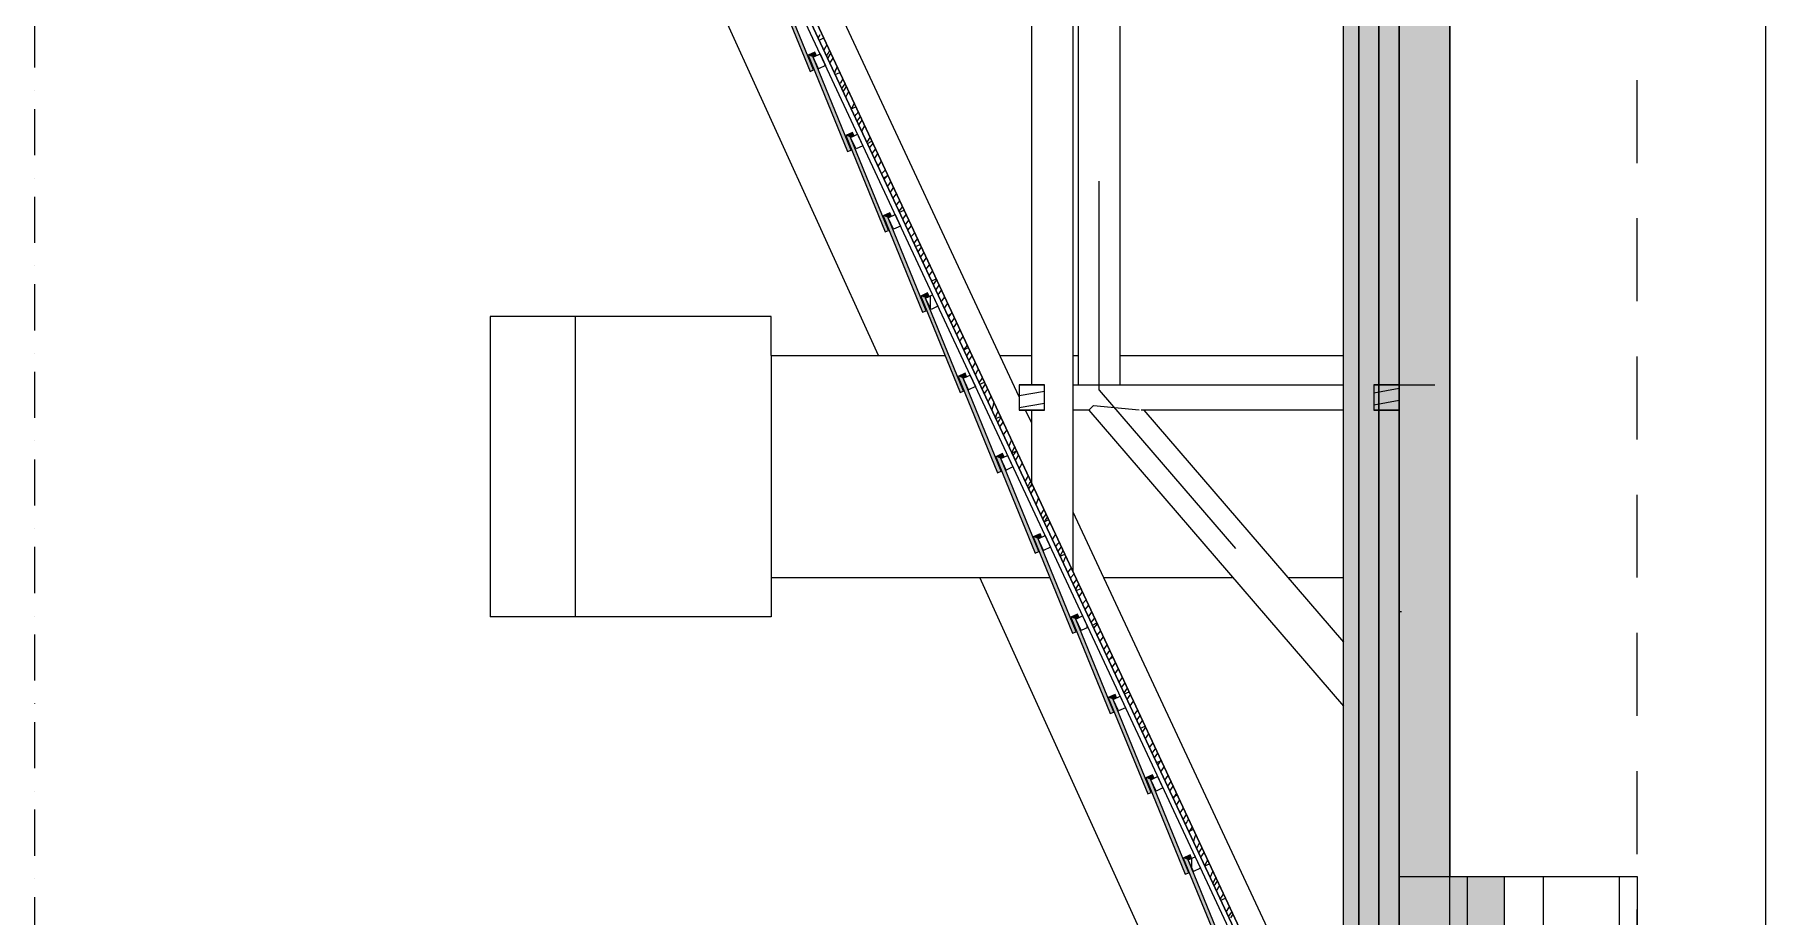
# Model space of a CAD drawing. Header units: feet. Extents: x 2791058 to 2855058, y -67651 to -26651.
# Drawn here: x 2794826 to 2801449, y -48170 to -44794 of the extents above; entities that cross this region are included whole.
import ezdxf

# ---------------------------------------------------------------- set-up
doc = ezdxf.new("R2010")
doc.units = ezdxf.units.FT
doc.header["$MEASUREMENT"] = 0
for name, pattern in [('AStair_dashed', [1800, 800, -1000]), ('Dot & Dashed', [335.138881, 176.388884, -88.194442, 0, -70.555556]), ('Long Dashed', [529.166651, 317.499995, -211.666656])]:
    doc.linetypes.add(name, pattern=pattern)
for name, color, linetype, lineweight in [('0_muret e jashtme_Pen_No__1', 7, 'Continuous', 0), ('0_Pen_No__1', 7, 'Continuous', 0), ('2D Drafting - General_Pen_No__1', 7, 'Continuous', 0), ('Exterior walls_Pen_No__1', 7, 'Continuous', 0), ('Shell - Roof_Pen_No__1', 7, 'Continuous', 0), ('Shell - Roof_Pen_No__20', 1, 'Continuous', 0), ('Shell - Roof_Pen_No__21', 7, 'Continuous', 0), ('Structural - Bearing_Pen_No__1', 7, 'Continuous', 0)]:
    doc.layers.add(name, color=color, linetype=linetype, lineweight=lineweight)
for name, color, linetype, lineweight, true_color in [('0_muret e jashtme_Pen_No__14', 7, 'Continuous', 0, 0xbd8b17), ('2D Drafting - General_Pen_No__82', 7, 'Continuous', 0, 0xaaaaaa), ('Structural - Bearing_Pen_No__107', 7, 'Continuous', 0, 0xaaaaaa), ('Structural - Bearing_Pen_No__112', 7, 'Continuous', 0, 0xd5aaaa), ('Structural - Bearing_Pen_No__14', 7, 'Continuous', 0, 0xbd8b17)]:
    doc.layers.add(name, color=color, linetype=linetype, lineweight=lineweight, true_color=true_color)
doc.layers.add('Dimensioning - General', color=7, linetype='Continuous')
doc.layers.add('Structural - Bearing', color=7, linetype='Continuous')
pattern_1 = [(90, (2247653.822, -76424.967), (-34.6410162, 0), [20, -40]), (90, (2247636.502, -76394.967), (-34.6410162, 0), [20, -40]), (150, (2247653.822, -76404.967), (17.320508, 30), [20, -40]), (150, (2247619.18, -76404.967), (17.320508, 30), [20, -40]), (210, (2247653.822, -76424.967), (-17.320508, 30), [20, -40]), (210, (2247619.18, -76424.967), (-17.320508, 30), [20, -40])]
pattern_2 = [(10, (2247653.822, -76424.967), (-7.8141678, 44.3163477), [])]
pattern_3 = [(90, (2247653.82, -76424.97), (-200, 0), [])]

# ---------------------------------------------------------------- blocks, each defined once
blk = doc.blocks.new('Wall_26', base_point=(2799385.7, -48309.7))
at = {"layer": 'Structural - Bearing', "linetype": 'Continuous', "lineweight": 0}
blk.add_hatch(color=255, dxfattribs=at).paths.add_polyline_path([(2799385.7, -48309.7), (2799240.3, -47953.7), (2799221.6, -47946.4), (2799372.3, -48315.2)])
at = {"layer": 'Structural - Bearing_Pen_No__1', "color": 7, "linetype": 'Continuous', "lineweight": 0, "flags": 128}
for points in [[(2799221.6, -47946.4), (2799372.3, -48315.2)], [(2799385.7, -48309.7), (2799240.3, -47953.7)], [(2799372.3, -48315.2), (2799385.7, -48309.7)]]:
    blk.add_lwpolyline(points, dxfattribs=at)
blk = doc.blocks.new('Wall_27', base_point=(2799240.3, -47953.7))
at = {"layer": 'Structural - Bearing', "linetype": 'Continuous', "lineweight": 0}
blk.add_hatch(color=255, dxfattribs=at).paths.add_polyline_path([(2799240.3, -47953.7), (2799253.5, -47947.6), (2799247.3, -47934.4), (2799221.6, -47946.4)])
at = {"layer": 'Structural - Bearing_Pen_No__1', "color": 7, "linetype": 'Continuous', "lineweight": 0, "flags": 128}
for points in [[(2799247.3, -47934.4), (2799221.6, -47946.4)], [(2799240.3, -47953.7), (2799253.5, -47947.6)], [(2799253.5, -47947.6), (2799247.3, -47934.4)]]:
    blk.add_lwpolyline(points, dxfattribs=at)
blk = doc.blocks.new('Wall_28', base_point=(2799242.2, -48002.3))
at = {"layer": 'Structural - Bearing', "linetype": 'Continuous', "lineweight": 0}
blk.add_hatch(color=255, dxfattribs=at).paths.add_polyline_path([(2799242.2, -48002.3), (2799096.8, -47646.4), (2799078.1, -47639.1), (2799228.7, -48007.8)])
at = {"layer": 'Structural - Bearing_Pen_No__1', "color": 7, "linetype": 'Continuous', "lineweight": 0, "flags": 128}
for points in [[(2799078.1, -47639.1), (2799228.7, -48007.8)], [(2799242.2, -48002.3), (2799096.8, -47646.4)], [(2799228.7, -48007.8), (2799242.2, -48002.3)]]:
    blk.add_lwpolyline(points, dxfattribs=at)
blk = doc.blocks.new('Wall_29', base_point=(2799096.8, -47646.4))
at = {"layer": 'Structural - Bearing', "linetype": 'Continuous', "lineweight": 0}
blk.add_hatch(color=255, dxfattribs=at).paths.add_polyline_path([(2799096.8, -47646.4), (2799109.9, -47640.2), (2799103.8, -47627.1), (2799078.1, -47639.1)])
at = {"layer": 'Structural - Bearing_Pen_No__1', "color": 7, "linetype": 'Continuous', "lineweight": 0, "flags": 128}
for points in [[(2799103.8, -47627.1), (2799078.1, -47639.1)], [(2799096.8, -47646.4), (2799109.9, -47640.2)], [(2799109.9, -47640.2), (2799103.8, -47627.1)]]:
    blk.add_lwpolyline(points, dxfattribs=at)
blk = doc.blocks.new('Wall_30', base_point=(2799098.7, -47695))
at = {"layer": 'Structural - Bearing', "linetype": 'Continuous', "lineweight": 0}
blk.add_hatch(color=255, dxfattribs=at).paths.add_polyline_path([(2799098.7, -47695), (2798953.2, -47339), (2798934.6, -47331.7), (2799085.2, -47700.5)])
at = {"layer": 'Structural - Bearing_Pen_No__1', "color": 7, "linetype": 'Continuous', "lineweight": 0, "flags": 128}
for points in [[(2798934.6, -47331.7), (2799085.2, -47700.5)], [(2799098.7, -47695), (2798953.2, -47339)], [(2799085.2, -47700.5), (2799098.7, -47695)]]:
    blk.add_lwpolyline(points, dxfattribs=at)
blk = doc.blocks.new('Wall_31', base_point=(2798953.2, -47339))
at = {"layer": 'Structural - Bearing', "linetype": 'Continuous', "lineweight": 0}
blk.add_hatch(color=255, dxfattribs=at).paths.add_polyline_path([(2798953.2, -47339), (2798966.4, -47332.9), (2798960.3, -47319.7), (2798934.6, -47331.7)])
at = {"layer": 'Structural - Bearing_Pen_No__1', "color": 7, "linetype": 'Continuous', "lineweight": 0, "flags": 128}
for points in [[(2798960.3, -47319.7), (2798934.6, -47331.7)], [(2798953.2, -47339), (2798966.4, -47332.9)], [(2798966.4, -47332.9), (2798960.3, -47319.7)]]:
    blk.add_lwpolyline(points, dxfattribs=at)
blk = doc.blocks.new('Wall_32', base_point=(2798955.1, -47387.6))
at = {"layer": 'Structural - Bearing', "linetype": 'Continuous', "lineweight": 0}
blk.add_hatch(color=255, dxfattribs=at).paths.add_polyline_path([(2798955.1, -47387.6), (2798809.7, -47031.7), (2798791, -47024.3), (2798941.7, -47393.1)])
at = {"layer": 'Structural - Bearing_Pen_No__1', "color": 7, "linetype": 'Continuous', "lineweight": 0, "flags": 128}
for points in [[(2798791, -47024.3), (2798941.7, -47393.1)], [(2798955.1, -47387.6), (2798809.7, -47031.7)], [(2798941.7, -47393.1), (2798955.1, -47387.6)]]:
    blk.add_lwpolyline(points, dxfattribs=at)
blk = doc.blocks.new('Wall_33', base_point=(2798809.7, -47031.7))
at = {"layer": 'Structural - Bearing', "linetype": 'Continuous', "lineweight": 0}
blk.add_hatch(color=255, dxfattribs=at).paths.add_polyline_path([(2798809.7, -47031.7), (2798822.9, -47025.5), (2798816.7, -47012.3), (2798791, -47024.3)])
at = {"layer": 'Structural - Bearing_Pen_No__1', "color": 7, "linetype": 'Continuous', "lineweight": 0, "flags": 128}
for points in [[(2798816.7, -47012.3), (2798791, -47024.3)], [(2798809.7, -47031.7), (2798822.9, -47025.5)], [(2798822.9, -47025.5), (2798816.7, -47012.3)]]:
    blk.add_lwpolyline(points, dxfattribs=at)
blk = doc.blocks.new('Wall_34', base_point=(2798811.6, -47080.3))
at = {"layer": 'Structural - Bearing', "linetype": 'Continuous', "lineweight": 0}
blk.add_hatch(color=255, dxfattribs=at).paths.add_polyline_path([(2798811.6, -47080.3), (2798666.2, -46724.3), (2798647.5, -46717), (2798798.1, -47085.8)])
at = {"layer": 'Structural - Bearing_Pen_No__1', "color": 7, "linetype": 'Continuous', "lineweight": 0, "flags": 128}
for points in [[(2798647.5, -46717), (2798798.1, -47085.8)], [(2798811.6, -47080.3), (2798666.2, -46724.3)], [(2798798.1, -47085.8), (2798811.6, -47080.3)]]:
    blk.add_lwpolyline(points, dxfattribs=at)
blk = doc.blocks.new('Wall_35', base_point=(2798666.2, -46724.3))
at = {"layer": 'Structural - Bearing', "linetype": 'Continuous', "lineweight": 0}
blk.add_hatch(color=255, dxfattribs=at).paths.add_polyline_path([(2798666.2, -46724.3), (2798679.4, -46718.2), (2798673.2, -46705), (2798647.5, -46717)])
at = {"layer": 'Structural - Bearing_Pen_No__1', "color": 7, "linetype": 'Continuous', "lineweight": 0, "flags": 128}
for points in [[(2798673.2, -46705), (2798647.5, -46717)], [(2798666.2, -46724.3), (2798679.4, -46718.2)], [(2798679.4, -46718.2), (2798673.2, -46705)]]:
    blk.add_lwpolyline(points, dxfattribs=at)
blk = doc.blocks.new('Wall_36', base_point=(2798668.1, -46772.9))
at = {"layer": 'Structural - Bearing', "linetype": 'Continuous', "lineweight": 0}
blk.add_hatch(color=255, dxfattribs=at).paths.add_polyline_path([(2798668.1, -46772.9), (2798522.7, -46417), (2798504, -46409.6), (2798654.6, -46778.4)])
at = {"layer": 'Structural - Bearing_Pen_No__1', "color": 7, "linetype": 'Continuous', "lineweight": 0, "flags": 128}
for points in [[(2798504, -46409.6), (2798654.6, -46778.4)], [(2798668.1, -46772.9), (2798522.7, -46417)], [(2798654.6, -46778.4), (2798668.1, -46772.9)]]:
    blk.add_lwpolyline(points, dxfattribs=at)
blk = doc.blocks.new('Wall_37', base_point=(2798522.7, -46417))
at = {"layer": 'Structural - Bearing', "linetype": 'Continuous', "lineweight": 0}
blk.add_hatch(color=255, dxfattribs=at).paths.add_polyline_path([(2798522.7, -46417), (2798535.8, -46410.8), (2798529.7, -46397.6), (2798504, -46409.6)])
at = {"layer": 'Structural - Bearing_Pen_No__1', "color": 7, "linetype": 'Continuous', "lineweight": 0, "flags": 128}
for points in [[(2798529.7, -46397.6), (2798504, -46409.6)], [(2798522.7, -46417), (2798535.8, -46410.8)], [(2798535.8, -46410.8), (2798529.7, -46397.6)]]:
    blk.add_lwpolyline(points, dxfattribs=at)
blk = doc.blocks.new('Wall_38', base_point=(2798524.5, -46465.6))
at = {"layer": 'Structural - Bearing', "linetype": 'Continuous', "lineweight": 0}
blk.add_hatch(color=255, dxfattribs=at).paths.add_polyline_path([(2798524.5, -46465.6), (2798379.1, -46109.6), (2798360.4, -46102.3), (2798511.1, -46471.1)])
at = {"layer": 'Structural - Bearing_Pen_No__1', "color": 7, "linetype": 'Continuous', "lineweight": 0, "flags": 128}
for points in [[(2798360.4, -46102.3), (2798511.1, -46471.1)], [(2798524.5, -46465.6), (2798379.1, -46109.6)], [(2798511.1, -46471.1), (2798524.5, -46465.6)]]:
    blk.add_lwpolyline(points, dxfattribs=at)
blk = doc.blocks.new('Wall_39', base_point=(2798379.1, -46109.6))
at = {"layer": 'Structural - Bearing', "linetype": 'Continuous', "lineweight": 0}
blk.add_hatch(color=255, dxfattribs=at).paths.add_polyline_path([(2798379.1, -46109.6), (2798392.3, -46103.4), (2798386.2, -46090.3), (2798360.4, -46102.3)])
at = {"layer": 'Structural - Bearing_Pen_No__1', "color": 7, "linetype": 'Continuous', "lineweight": 0, "flags": 128}
for points in [[(2798386.2, -46090.3), (2798360.4, -46102.3)], [(2798392.3, -46103.4), (2798386.2, -46090.3)], [(2798379.1, -46109.6), (2798392.3, -46103.4)]]:
    blk.add_lwpolyline(points, dxfattribs=at)
blk = doc.blocks.new('Wall_40', base_point=(2798381, -46158.2))
at = {"layer": 'Structural - Bearing', "linetype": 'Continuous', "lineweight": 0}
blk.add_hatch(color=255, dxfattribs=at).paths.add_polyline_path([(2798381, -46158.2), (2798235.6, -45802.2), (2798216.9, -45794.9), (2798367.6, -46163.7)])
at = {"layer": 'Structural - Bearing_Pen_No__1', "color": 7, "linetype": 'Continuous', "lineweight": 0, "flags": 128}
for points in [[(2798216.9, -45794.9), (2798367.6, -46163.7)], [(2798381, -46158.2), (2798235.6, -45802.2)], [(2798367.6, -46163.7), (2798381, -46158.2)]]:
    blk.add_lwpolyline(points, dxfattribs=at)
blk = doc.blocks.new('Wall_41', base_point=(2798235.6, -45802.2))
at = {"layer": 'Structural - Bearing', "linetype": 'Continuous', "lineweight": 0}
blk.add_hatch(color=255, dxfattribs=at).paths.add_polyline_path([(2798235.6, -45802.2), (2798248.8, -45796.1), (2798242.6, -45782.9), (2798216.9, -45794.9)])
at = {"layer": 'Structural - Bearing_Pen_No__1', "color": 7, "linetype": 'Continuous', "lineweight": 0, "flags": 128}
for points in [[(2798242.6, -45782.9), (2798216.9, -45794.9)], [(2798235.6, -45802.2), (2798248.8, -45796.1)], [(2798248.8, -45796.1), (2798242.6, -45782.9)]]:
    blk.add_lwpolyline(points, dxfattribs=at)
blk = doc.blocks.new('Wall_42', base_point=(2798237.5, -45850.8))
at = {"layer": 'Structural - Bearing', "linetype": 'Continuous', "lineweight": 0}
blk.add_hatch(color=255, dxfattribs=at).paths.add_polyline_path([(2798237.5, -45850.8), (2798092.1, -45494.9), (2798073.4, -45487.6), (2798224, -45856.3)])
at = {"layer": 'Structural - Bearing_Pen_No__1', "color": 7, "linetype": 'Continuous', "lineweight": 0, "flags": 128}
for points in [[(2798073.4, -45487.6), (2798224, -45856.3)], [(2798237.5, -45850.8), (2798092.1, -45494.9)], [(2798224, -45856.3), (2798237.5, -45850.8)]]:
    blk.add_lwpolyline(points, dxfattribs=at)
blk = doc.blocks.new('Wall_43', base_point=(2798092.1, -45494.9))
at = {"layer": 'Structural - Bearing', "linetype": 'Continuous', "lineweight": 0}
blk.add_hatch(color=255, dxfattribs=at).paths.add_polyline_path([(2798092.1, -45494.9), (2798105.2, -45488.7), (2798099.1, -45475.6), (2798073.4, -45487.6)])
at = {"layer": 'Structural - Bearing_Pen_No__1', "color": 7, "linetype": 'Continuous', "lineweight": 0, "flags": 128}
for points in [[(2798099.1, -45475.6), (2798073.4, -45487.6)], [(2798092.1, -45494.9), (2798105.2, -45488.7)], [(2798105.2, -45488.7), (2798099.1, -45475.6)]]:
    blk.add_lwpolyline(points, dxfattribs=at)
blk = doc.blocks.new('Wall_44', base_point=(2798094, -45543.5))
at = {"layer": 'Structural - Bearing', "linetype": 'Continuous', "lineweight": 0}
blk.add_hatch(color=255, dxfattribs=at).paths.add_polyline_path([(2798094, -45543.5), (2797948.5, -45187.5), (2797929.9, -45180.2), (2798080.5, -45549)])
at = {"layer": 'Structural - Bearing_Pen_No__1', "color": 7, "linetype": 'Continuous', "lineweight": 0, "flags": 128}
for points in [[(2797929.9, -45180.2), (2798080.5, -45549)], [(2798094, -45543.5), (2797948.5, -45187.5)], [(2798080.5, -45549), (2798094, -45543.5)]]:
    blk.add_lwpolyline(points, dxfattribs=at)
blk = doc.blocks.new('Wall_45', base_point=(2797948.5, -45187.5))
at = {"layer": 'Structural - Bearing', "linetype": 'Continuous', "lineweight": 0}
blk.add_hatch(color=255, dxfattribs=at).paths.add_polyline_path([(2797948.5, -45187.5), (2797961.7, -45181.4), (2797955.6, -45168.2), (2797929.9, -45180.2)])
at = {"layer": 'Structural - Bearing_Pen_No__1', "color": 7, "linetype": 'Continuous', "lineweight": 0, "flags": 128}
for points in [[(2797955.6, -45168.2), (2797929.9, -45180.2)], [(2797961.7, -45181.4), (2797955.6, -45168.2)], [(2797948.5, -45187.5), (2797961.7, -45181.4)]]:
    blk.add_lwpolyline(points, dxfattribs=at)
blk = doc.blocks.new('Wall_46', base_point=(2797950.4, -45236.1))
at = {"layer": 'Structural - Bearing', "linetype": 'Continuous', "lineweight": 0}
blk.add_hatch(color=255, dxfattribs=at).paths.add_polyline_path([(2797950.4, -45236.1), (2797805, -44880.2), (2797786.3, -44872.9), (2797937, -45241.6)])
at = {"layer": 'Structural - Bearing_Pen_No__1', "color": 7, "linetype": 'Continuous', "lineweight": 0, "flags": 128}
for points in [[(2797786.3, -44872.9), (2797937, -45241.6)], [(2797950.4, -45236.1), (2797805, -44880.2)], [(2797937, -45241.6), (2797950.4, -45236.1)]]:
    blk.add_lwpolyline(points, dxfattribs=at)
blk = doc.blocks.new('Wall_47', base_point=(2797805, -44880.2))
at = {"layer": 'Structural - Bearing', "linetype": 'Continuous', "lineweight": 0}
blk.add_hatch(color=255, dxfattribs=at).paths.add_polyline_path([(2797805, -44880.2), (2797818.2, -44874), (2797812, -44860.9), (2797786.3, -44872.9)])
at = {"layer": 'Structural - Bearing_Pen_No__1', "color": 7, "linetype": 'Continuous', "lineweight": 0, "flags": 128}
for points in [[(2797812, -44860.9), (2797786.3, -44872.9)], [(2797805, -44880.2), (2797818.2, -44874)], [(2797818.2, -44874), (2797812, -44860.9)]]:
    blk.add_lwpolyline(points, dxfattribs=at)
blk = doc.blocks.new('Wall_48', base_point=(2797806.9, -44928.8))
at = {"layer": 'Structural - Bearing', "linetype": 'Continuous', "lineweight": 0}
blk.add_hatch(color=255, dxfattribs=at).paths.add_polyline_path([(2797806.9, -44928.8), (2797661.5, -44572.8), (2797642.8, -44565.5), (2797793.4, -44934.3)])
at = {"layer": 'Structural - Bearing_Pen_No__1', "color": 7, "linetype": 'Continuous', "lineweight": 0, "flags": 128}
for points in [[(2797642.8, -44565.5), (2797793.4, -44934.3)], [(2797806.9, -44928.8), (2797661.5, -44572.8)], [(2797793.4, -44934.3), (2797806.9, -44928.8)]]:
    blk.add_lwpolyline(points, dxfattribs=at)
blk = doc.blocks.new('*X141', base_point=(2247653.8, -76425))
at = {"layer": 'Structural - Bearing_Pen_No__14', "color": 42, "linetype": 'Continuous', "lineweight": 0, "true_color": 0xbd8b17}
for p, q in [((2797824.2, -44806.7), (2797825.4, -44804.7)), ((2797825.4, -44804.7), (2797832.3, -44793.4)), ((2797857.5, -44832.3), (2797847.8, -44851.3)), ((2797847.8, -44851.3), (2797846.2, -44853.9)), ((2797856.3, -44875.5), (2797856.8, -44874.7)), ((2797856.8, -44874.7), (2797859.6, -44870.1)), ((2797859.6, -44870.1), (2797862.3, -44865.4)), ((2797860.6, -44884.7), (2797870.5, -44869.6)), ((2797862.3, -44865.4), (2797864.9, -44860.7)), ((2797864.9, -44860.7), (2797867.4, -44855.9)), ((2797867.4, -44855.9), (2797868, -44854.7)), ((2797869.4, -44903.5), (2797879, -44887.9)), ((2797870.5, -44869.6), (2797873.1, -44865.7)), ((2797879, -44887.9), (2797881.6, -44883.8)), ((2797887.4, -44942), (2797891.2, -44930.8)), ((2797891.2, -44930.8), (2797892.5, -44927.1)), ((2797892.5, -44927.1), (2797893.9, -44923.4)), ((2797893.9, -44923.4), (2797895.4, -44919.7)), ((2797895.4, -44919.7), (2797896.8, -44916.5)), ((2797918.8, -44963.4), (2797909.7, -44977.8)), ((2797909.7, -44977.8), (2797906.3, -44982.6)), ((2797914.7, -45000.5), (2797921.6, -44991.1)), ((2797920.2, -45012.3), (2797932.6, -44993)), ((2797921.6, -44991.1), (2797927.7, -44982.7)), ((2797929.8, -45032.8), (2797935.6, -45022.9)), ((2797935.6, -45022.9), (2797941.7, -45012.6)), ((2797951.2, -45078.8), (2797951.6, -45078.2)), ((2797951.6, -45078.2), (2797961.5, -45058.4)), ((2797961.5, -45058.4), (2797962.3, -45056.6)), ((2797965.7, -45105.1), (2797970, -45099.7)), ((2797970, -45099.7), (2797974.2, -45094.3)), ((2797974.2, -45094.3), (2797977.7, -45089.7)), ((2797964.3, -45106.7), (2797965.7, -45105.1)), ((2797972.9, -45125.2), (2797983.2, -45111.1)), ((2797980.1, -45140.5), (2797986.5, -45130.2)), ((2797983.2, -45111.1), (2797985.9, -45107.3)), ((2797986.5, -45130.2), (2797992.3, -45120.9)), ((2797991.3, -45164.6), (2797993.3, -45158.7)), ((2797993.3, -45158.7), (2798002.4, -45142.6)), ((2798010.8, -45206.2), (2798014.1, -45201.9)), ((2798014.1, -45201.9), (2798023.6, -45187.9)), ((2798020.6, -45227.3), (2798034, -45212.1)), ((2798032.7, -45248.1), (2798044.2, -45232.1)), ((2798034, -45212.1), (2798034.6, -45211.5)), ((2798031.2, -45250.1), (2798032.7, -45248.1)), ((2798040.2, -45269.4), (2798052.3, -45249.4)), ((2798053.6, -45298), (2798056.8, -45293.3)), ((2798056.8, -45293.3), (2798062.5, -45284.2)), ((2798062.5, -45284.2), (2798065.7, -45278.1)), ((2798067.2, -45327), (2798072, -45322.2)), ((2798072, -45322.2), (2798081.4, -45311.7)), ((2798077, -45348), (2798088.6, -45334.2)), ((2798088.6, -45334.2), (2798090.8, -45331.8)), ((2798089.6, -45375.2), (2798094.6, -45368.3)), ((2798094.6, -45368.3), (2798102.6, -45357.1)), ((2798100.3, -45397.9), (2798104.6, -45392.2)), ((2798104.6, -45392.2), (2798112.7, -45378.6)), ((2798110.7, -45420.2), (2798123.2, -45404.8)), ((2798123.2, -45404.8), (2798124.3, -45403.6)), ((2798123.5, -45446), (2798132.9, -45435)), ((2798132.9, -45435), (2798136.9, -45430.5)), ((2798123, -45446.6), (2798123.5, -45446)), ((2798133.8, -45469.8), (2798144, -45457)), ((2798144, -45457), (2798147.4, -45453)), ((2798148.1, -45500.3), (2798157.9, -45486.5)), ((2798157.9, -45486.5), (2798161, -45482.2)), ((2798158.1, -45521.8), (2798167.8, -45508.8)), ((2798167.8, -45508.8), (2798171.3, -45504.2)), ((2798167.8, -45542.6), (2798168, -45542.5)), ((2798168, -45542.5), (2798181.3, -45525.7)), ((2798179.9, -45568.5), (2798182, -45565.8)), ((2798182, -45565.8), (2798191.2, -45554.6)), ((2798191.2, -45554.6), (2798193.5, -45551.7)), ((2798191.2, -45592.6), (2798200.3, -45580.6)), ((2798200.3, -45580.6), (2798204.5, -45575.3)), ((2798206.5, -45625.5), (2798219.5, -45607.3)), ((2798216.3, -45646.3), (2798229.3, -45628.4)), ((2798225.5, -45666.1), (2798233.9, -45654.8)), ((2798233.9, -45654.8), (2798238.7, -45648.6)), ((2798237.5, -45691.7), (2798241.5, -45686.4)), ((2798241.5, -45686.4), (2798250.3, -45674.8)), ((2798250.3, -45674.8), (2798250.7, -45674.3)), ((2798257.5, -45704.8), (2798262.2, -45698.8)), ((2798249, -45716.5), (2798257.5, -45704.8)), ((2798265, -45750.6), (2798277.9, -45732.5)), ((2798274.7, -45771.5), (2798287.6, -45753.3)), ((2798283.6, -45790.4), (2798296.6, -45772.5)), ((2798295.7, -45816.4), (2798299.1, -45811.5)), ((2798299.1, -45811.5), (2798308.6, -45798.3)), ((2798307.4, -45841.6), (2798315.7, -45829.7)), ((2798315.7, -45829.7), (2798320.3, -45823.3)), ((2798323.5, -45875.8), (2798325.2, -45873.3)), ((2798325.2, -45873.3), (2798336.4, -45857.7)), ((2798333.5, -45897.3), (2798337.4, -45891.5)), ((2798337.4, -45891.5), (2798346.2, -45878.8)), ((2798347.9, -45907.3), (2798354.9, -45897.4)), ((2798342.1, -45915.7), (2798347.9, -45907.3)), ((2798354.6, -45942.5), (2798357.9, -45937.5)), ((2798357.9, -45937.5), (2798367.2, -45923.7)), ((2798366.4, -45967.8), (2798374.7, -45955.2)), ((2798374.7, -45955.2), (2798379, -45949)), ((2798381.9, -46001.1), (2798388.7, -45991.6)), ((2798388.7, -45991.6), (2798394.8, -45982.9)), ((2798392.6, -46023.8), (2798402.2, -46009.2)), ((2798401.1, -46042), (2798413.7, -46023.2)), ((2798402.2, -46009.2), (2798405.1, -46005)), ((2798414.2, -46070.2), (2798417.9, -46064.3)), ((2798417.9, -46064.3), (2798426.5, -46050.7)), ((2798426, -46095.3), (2798434.6, -46081.4)), ((2798434.6, -46081.4), (2798438.3, -46075.9)), ((2798440.4, -46126.3), (2798452.1, -46109.9)), ((2798452, -46151.1), (2798464.4, -46131.9)), ((2798452.1, -46109.9), (2798453.3, -46108.1)), ((2798462, -46167), (2798465, -46162.3)), ((2798465, -46162.3), (2798468, -46157.6)), ((2798468, -46157.6), (2798471, -46153)), ((2798471, -46153), (2798472.9, -46150.1)), ((2798460.5, -46169.3), (2798462, -46167)), ((2798474.4, -46199), (2798479.2, -46191.8)), ((2798479.2, -46191.8), (2798486.6, -46179.3)), ((2798495.5, -46208.2), (2798488.8, -46230)), ((2798495.5, -46208.2), (2798498.1, -46204.1)), ((2798506, -46250.8), (2798502.4, -46259)), ((2798510.9, -46239.5), (2798506, -46250.8)), ((2798512.6, -46235.2), (2798510.9, -46239.5)), ((2798511.7, -46278.9), (2798512.8, -46277.1)), ((2798512.8, -46277.1), (2798515.3, -46273.2)), ((2798515.3, -46273.2), (2798517.8, -46269.2)), ((2798517.8, -46269.2), (2798520.3, -46265.2)), ((2798519.6, -46295.8), (2798529.1, -46281.5)), ((2798520.3, -46265.2), (2798522.8, -46261.3)), ((2798522.8, -46261.3), (2798524, -46259.4)), ((2798529.1, -46281.5), (2798532.2, -46277)), ((2798533.8, -46326.3), (2798536.2, -46322.6)), ((2798536.2, -46322.6), (2798543.3, -46311.4)), ((2798543.3, -46311.4), (2798546.2, -46307)), ((2798558, -46360.8), (2798554, -46369.6)), ((2798564.2, -46345.6), (2798558, -46360.8)), ((2798565.4, -46392.2), (2798564.9, -46393)), ((2798571.1, -46381.3), (2798565.4, -46392.2)), ((2798570.8, -46405.4), (2798579.5, -46392.3)), ((2798576.2, -46371.3), (2798571.1, -46381.3)), ((2798579.1, -46423.2), (2798584, -46415.5)), ((2798579.5, -46392.3), (2798583.3, -46386.6)), ((2798584, -46415.5), (2798591.5, -46403.9)), ((2798593.9, -46455), (2798594.4, -46454.2)), ((2798594.4, -46454.2), (2798601.3, -46442.7)), ((2798601.3, -46442.7), (2798606, -46435.1)), ((2798623.6, -46489.3), (2798616.1, -46502.5)), ((2798627.7, -46481.5), (2798623.6, -46489.3)), ((2798625.7, -46523.1), (2798626.8, -46521.6)), ((2798626.8, -46521.6), (2798629.8, -46517.2)), ((2798629.8, -46517.2), (2798632.7, -46512.7)), ((2798630.1, -46532.5), (2798642.6, -46513.4)), ((2798632.7, -46512.7), (2798635.5, -46508.1)), ((2798635.5, -46508.1), (2798638.1, -46503.7)), ((2798639.1, -46551.7), (2798639.9, -46550.2)), ((2798639.9, -46550.2), (2798651.2, -46531.9)), ((2798658.4, -46593.1), (2798659.8, -46589.8)), ((2798659.8, -46589.8), (2798667.1, -46568.8)), ((2798667.1, -46568.8), (2798667.7, -46567.2)), ((2798685.6, -46615.8), (2798675.7, -46630)), ((2798688.4, -46611.4), (2798685.6, -46615.8)), ((2798683.9, -46647.7), (2798685.2, -46645.9)), ((2798685.2, -46645.9), (2798696.9, -46629.8)), ((2798689.8, -46660.3), (2798694.7, -46652.4)), ((2798694.7, -46652.4), (2798702.1, -46640.9)), ((2798699.6, -46681.3), (2798711.5, -46660.9)), ((2798711.5, -46660.9), (2798711.5, -46660.9)), ((2798721, -46727.2), (2798727.5, -46716.2)), ((2798727.5, -46716.2), (2798732.6, -46706.1)), ((2798733.1, -46753.2), (2798737.2, -46748.4)), ((2798737.2, -46748.4), (2798741.6, -46743.1)), ((2798741.6, -46743.1), (2798745.9, -46737.7)), ((2798745.9, -46737.7), (2798746.8, -46736.5)), ((2798746.8, -46766), (2798755.2, -46754.5)), ((2798742.1, -46772.4), (2798746.8, -46766)), ((2798749.7, -46788.7), (2798761.9, -46768.9)), ((2798762.3, -46815.5), (2798765.8, -46806.9)), ((2798765.8, -46806.9), (2798769.2, -46796.7)), ((2798769.2, -46796.7), (2798772.3, -46791.2)), ((2798779.8, -46853.1), (2798790, -46839.9)), ((2798789.3, -46873.5), (2798803.3, -46857.6)), ((2798790, -46839.9), (2798793, -46835.5)), ((2798800.5, -46897.4), (2798808.6, -46886.1)), ((2798808.6, -46886.1), (2798813.5, -46879.3)), ((2798810, -46917.6), (2798812.1, -46914)), ((2798812.1, -46914), (2798822, -46897.7)), ((2798822.8, -46945.1), (2798826.6, -46940.1)), ((2798826.6, -46940.1), (2798832.7, -46931.3)), ((2798832.7, -46931.3), (2798835.6, -46926.7)), ((2798847.9, -46960.2), (2798850.1, -46957.8)), ((2798835.6, -46972.5), (2798847.9, -46960.2)), ((2798845.8, -46994.4), (2798859.6, -46978.1)), ((2798858.9, -47022.5), (2798870.5, -47006.3)), ((2798870.5, -47006.3), (2798871.8, -47004.3)), ((2798869.4, -47044.9), (2798880.5, -47030.2)), ((2798879.6, -47066.7), (2798893.2, -47050.1)), ((2798880.5, -47030.2), (2798882.4, -47027)), ((2798891.9, -47093), (2798899.4, -47084)), ((2798899.4, -47084), (2798905.6, -47076.7)), ((2798902.8, -47116.4), (2798916.3, -47099.6)), ((2798917.3, -47147.6), (2798930.3, -47129.5)), ((2798927.3, -47168.9), (2798940.4, -47151.2)), ((2798936.9, -47189.5), (2798943.8, -47180.5)), ((2798943.8, -47180.5), (2798950.3, -47172.4)), ((2798948.9, -47215.2), (2798957.9, -47203.8)), ((2798957.9, -47203.8), (2798962.4, -47198.3)), ((2798960.3, -47239.5), (2798973.5, -47222.1)), ((2798975.8, -47272.8), (2798988.7, -47254.6)), ((2798985.5, -47293.5), (2798998.5, -47275.6)), ((2798994.6, -47313.1), (2799007.8, -47295.5)), ((2799006.6, -47338.8), (2799017.4, -47324.4)), ((2799017.4, -47324.4), (2799019.8, -47321.2)), ((2799018.3, -47363.7), (2799031.3, -47345.8)), ((2799034.2, -47397.9), (2799037.7, -47393)), ((2799037.7, -47393), (2799047.2, -47379.8)), ((2799044, -47418.9), (2799048.9, -47411.9)), ((2799048.9, -47411.9), (2799056.9, -47400.6)), ((2799056.7, -47432.1), (2799065.8, -47419.7)), ((2799052.8, -47437.7), (2799056.7, -47432.1)), ((2799065, -47463.8), (2799075, -47449.5)), ((2799075, -47449.5), (2799077.9, -47445.5)), ((2799076.8, -47489), (2799089.6, -47470.6)), ((2799092.7, -47523.2), (2799101.1, -47511.3)), ((2799101.1, -47511.3), (2799105.6, -47505)), ((2799102.9, -47544.9), (2799113.3, -47529.5)), ((2799111.4, -47563.2), (2799123.8, -47545.3)), ((2799113.3, -47529.5), (2799115.6, -47526.3)), ((2799123.8, -47545.3), (2799124.2, -47544.7)), ((2799124.1, -47590.3), (2799133.8, -47575.5)), ((2799133.8, -47575.5), (2799136.6, -47571.3)), ((2799135.9, -47615.6), (2799148.4, -47596.6)), ((2799151.2, -47648.4), (2799164.1, -47630.2)), ((2799162, -47671.6), (2799174.6, -47652.6)), ((2799170.5, -47689.7), (2799172.8, -47686.2)), ((2799172.8, -47686.2), (2799183.1, -47670.9)), ((2799183.9, -47718.4), (2799193.8, -47702.3)), ((2799193.8, -47702.3), (2799196.1, -47698.7)), ((2799195.6, -47743.4), (2799207.8, -47723.8)), ((2799209.7, -47773.6), (2799222.6, -47755.5)), ((2799221.5, -47798.9), (2799222.5, -47797.3)), ((2799222.5, -47797.3), (2799233.9, -47779.7)), ((2799229.9, -47817), (2799234.9, -47809.7)), ((2799234.9, -47809.7), (2799237.9, -47805)), ((2799237.9, -47805), (2799240.9, -47800.3)), ((2799240.9, -47800.3), (2799242.4, -47797.9)), ((2799243.8, -47846.7), (2799247.6, -47840.9)), ((2799247.6, -47840.9), (2799255.1, -47829.8)), ((2799255.1, -47829.8), (2799256.3, -47827.7)), ((2799264.5, -47868.7), (2799260, -47881.4)), ((2799268.9, -47854.6), (2799264.5, -47868.7)), ((2799283.3, -47885.5), (2799281.9, -47888.8)), ((2799276.9, -47900), (2799272.8, -47908.8)), ((2799281.9, -47888.8), (2799276.9, -47900)), ((2799281.1, -47926.5), (2799288.7, -47915.1)), ((2799288.7, -47915.1), (2799291.2, -47911.2)), ((2799289, -47943.5), (2799289.2, -47943.3)), ((2799289.2, -47943.3), (2799301.6, -47924.6)), ((2799291.2, -47911.2), (2799293.6, -47907.4)), ((2799303.4, -47974.3), (2799305, -47971.8)), ((2799305, -47971.8), (2799312.1, -47960.6)), ((2799312.1, -47960.6), (2799315.7, -47954.9)), ((2799333.9, -47998.8), (2799324.5, -48019.4)), ((2799335, -47996.2), (2799333.9, -47998.8)), ((2799334.9, -48041.8), (2799335.4, -48040.9)), ((2799341.3, -48030.1), (2799335.4, -48040.9)), ((2799340.2, -48053.1), (2799352.8, -48034.2)), ((2799346.4, -48020.5), (2799341.3, -48030.1)), ((2799348.7, -48071.2), (2799359.9, -48053.5)), ((2799359.9, -48053.5), (2799361, -48051.8)), ((2799370.3, -48092.2), (2799375.7, -48083.3)), ((2799363.7, -48103.5), (2799364.3, -48102.4)), ((2799364.3, -48102.4), (2799366.2, -48098.9)), ((2799366.2, -48098.9), (2799368.2, -48095.5)), ((2799368.2, -48095.5), (2799370.3, -48092.2)), ((2799387.9, -48147.7), (2799385.8, -48150.9)), ((2799397.7, -48130.5), (2799387.9, -48147.7)), ((2799394.9, -48170.3), (2799399.5, -48164)), ((2799399.5, -48164), (2799402.6, -48159.6)), ((2799402.6, -48159.6), (2799405.7, -48155.2)), ((2799403.2, -48174.8), (2799412.1, -48161.2)), ((2799405.7, -48155.2), (2799407.8, -48152))]:
    blk.add_line(p, q, dxfattribs=at)
blk = doc.blocks.new('Fill_7', base_point=(2247653.8, -74425))
at = {"layer": 'Structural - Bearing_Pen_No__1', "color": 7, "linetype": 'Continuous', "lineweight": 0}
for p, q in [((2797403.9, -43906.7), (2799961.7, -49384.1)), ((2799983.1, -49384.1), (2797421.5, -43898.5))]:
    blk.add_line(p, q, dxfattribs=at)
at = {"layer": 'Structural - Bearing_Pen_No__14', "color": 42, "linetype": 'Continuous', "lineweight": 0, "true_color": 0xbd8b17}
blk.add_blockref('*X141', (2247653.8, -76425), dxfattribs=at)

msp = doc.modelspace()

# ---------------------------------------------------------------- hatches: boundary and pattern name
at = {"layer": '0_muret e jashtme_Pen_No__14', "linetype": 'Continuous', "lineweight": 0, "true_color": 0xbd8b17}
h = msp.add_hatch(dxfattribs=at)
h.set_pattern_fill('STYROFOAM_SM_INSULATION', color=42, style=0, pattern_type=2)
h.set_pattern_definition(pattern_1)
h.paths.add_polyline_path([(2800047.7, -38503.6), (2800047.7, -49293.4), (2799970.2, -49127.3), (2799970.2, -38669.6)])
h = msp.add_hatch(dxfattribs=at)
h.set_pattern_fill('STYROFOAM_SM_INSULATION', color=42, style=0, pattern_type=2)
h.set_pattern_definition(pattern_1)
h.paths.add_polyline_path([(2799970.2, -49127.3), (2799892.7, -48961.3), (2799892.7, -38835.7), (2799970.2, -38669.6)])
at = {"layer": '2D Drafting - General_Pen_No__1', "linetype": 'Continuous', "lineweight": 0}
msp.add_hatch(color=7, dxfattribs=at).paths.add_polyline_path([(2800241.6, -38568), (2800241.6, -38907.2), (2800449.9, -38907.2), (2800449.9, -39149.5), (2800241.6, -39149.5), (2800241.6, -42636), (2800241.6, -48017.5), (2800449.9, -48017.5), (2800449.9, -48259.8), (2800241.6, -48259.8), (2800241.6, -49762.1), (2800047.7, -49762.1), (2799757, -49762.1), (2799757, -49568.2), (2800047.7, -49568.2), (2800047.7, -38568)])
at = {"layer": '2D Drafting - General_Pen_No__82', "linetype": 'Continuous', "lineweight": 0, "true_color": 0xaaaaaa}
h = msp.add_hatch(dxfattribs=at)
h.set_pattern_fill('SOLDIER_COURSE', color=253, style=0, pattern_type=2)
h.set_pattern_definition(pattern_3)
h.paths.add_polyline_path([(2797831.4, -44867.9), (2797851.9, -44911.8), (2797825.5, -44924.1), (2797805, -44880.2)])
h = msp.add_hatch(dxfattribs=at)
h.set_pattern_fill('SOLDIER_COURSE', color=253, style=0, pattern_type=2)
h.set_pattern_definition(pattern_3)
h.paths.add_polyline_path([(2797831.4, -44867.9), (2797851.9, -44911.8), (2797825.5, -44924.1), (2797805, -44880.2)])
h = msp.add_hatch(dxfattribs=at)
h.set_pattern_fill('SOLDIER_COURSE', color=253, style=0, pattern_type=2)
h.set_pattern_definition(pattern_3)
h.paths.add_polyline_path([(2797974.9, -45175.2), (2797995.4, -45219.1), (2797969.1, -45231.4), (2797948.5, -45187.5)])
h = msp.add_hatch(dxfattribs=at)
h.set_pattern_fill('SOLDIER_COURSE', color=253, style=0, pattern_type=2)
h.set_pattern_definition(pattern_3)
h.paths.add_polyline_path([(2797974.9, -45175.2), (2797995.4, -45219.1), (2797969.1, -45231.4), (2797948.5, -45187.5)])
h = msp.add_hatch(dxfattribs=at)
h.set_pattern_fill('SOLDIER_COURSE', color=253, style=0, pattern_type=2)
h.set_pattern_definition(pattern_3)
h.paths.add_polyline_path([(2798118.4, -45482.6), (2798138.9, -45526.5), (2798112.6, -45538.8), (2798092.1, -45494.9)])
h = msp.add_hatch(dxfattribs=at)
h.set_pattern_fill('SOLDIER_COURSE', color=253, style=0, pattern_type=2)
h.set_pattern_definition(pattern_3)
h.paths.add_polyline_path([(2798118.4, -45482.6), (2798138.9, -45526.5), (2798112.6, -45538.8), (2798092.1, -45494.9)])
h = msp.add_hatch(dxfattribs=at)
h.set_pattern_fill('SOLDIER_COURSE', color=253, style=0, pattern_type=2)
h.set_pattern_definition(pattern_3)
h.paths.add_polyline_path([(2798261.9, -45789.9), (2798282.5, -45833.9), (2798256.1, -45846.2), (2798235.6, -45802.2)])
h = msp.add_hatch(dxfattribs=at)
h.set_pattern_fill('SOLDIER_COURSE', color=253, style=0, pattern_type=2)
h.set_pattern_definition(pattern_3)
h.paths.add_polyline_path([(2798261.9, -45789.9), (2798282.5, -45833.9), (2798256.1, -45846.2), (2798235.6, -45802.2)])
h = msp.add_hatch(dxfattribs=at)
h.set_pattern_fill('SOLDIER_COURSE', color=253, style=0, pattern_type=2)
h.set_pattern_definition(pattern_3)
h.paths.add_polyline_path([(2798405.5, -46097.3), (2798426, -46141.2), (2798399.6, -46153.5), (2798379.1, -46109.6)])
h = msp.add_hatch(dxfattribs=at)
h.set_pattern_fill('SOLDIER_COURSE', color=253, style=0, pattern_type=2)
h.set_pattern_definition(pattern_3)
h.paths.add_polyline_path([(2798405.5, -46097.3), (2798426, -46141.2), (2798399.6, -46153.5), (2798379.1, -46109.6)])
h = msp.add_hatch(dxfattribs=at)
h.set_pattern_fill('SOLDIER_COURSE', color=253, style=0, pattern_type=2)
h.set_pattern_definition(pattern_3)
h.paths.add_polyline_path([(2798549, -46404.7), (2798569.5, -46448.6), (2798543.2, -46460.9), (2798522.7, -46417)])
h = msp.add_hatch(dxfattribs=at)
h.set_pattern_fill('SOLDIER_COURSE', color=253, style=0, pattern_type=2)
h.set_pattern_definition(pattern_3)
h.paths.add_polyline_path([(2798692.5, -46712), (2798713, -46755.9), (2798686.7, -46768.2), (2798666.2, -46724.3)])
h = msp.add_hatch(dxfattribs=at)
h.set_pattern_fill('SOLDIER_COURSE', color=253, style=0, pattern_type=2)
h.set_pattern_definition(pattern_3)
h.paths.add_polyline_path([(2798836.1, -47019.4), (2798856.6, -47063.3), (2798830.2, -47075.6), (2798809.7, -47031.7)])
h = msp.add_hatch(dxfattribs=at)
h.set_pattern_fill('SOLDIER_COURSE', color=253, style=0, pattern_type=2)
h.set_pattern_definition(pattern_3)
h.paths.add_polyline_path([(2798979.6, -47326.7), (2799000.1, -47370.6), (2798973.8, -47382.9), (2798953.2, -47339)])
h = msp.add_hatch(dxfattribs=at)
h.set_pattern_fill('SOLDIER_COURSE', color=253, style=0, pattern_type=2)
h.set_pattern_definition(pattern_3)
h.paths.add_polyline_path([(2799123.1, -47634.1), (2799143.6, -47678), (2799117.3, -47690.3), (2799096.8, -47646.4)])
h = msp.add_hatch(dxfattribs=at)
h.set_pattern_fill('SOLDIER_COURSE', color=253, style=0, pattern_type=2)
h.set_pattern_definition(pattern_3)
h.paths.add_polyline_path([(2799266.6, -47941.4), (2799287.2, -47985.3), (2799260.8, -47997.6), (2799240.3, -47953.7)])
at = {"layer": 'Exterior walls_Pen_No__1', "linetype": 'Continuous', "lineweight": 0}
h = msp.add_hatch(dxfattribs=at)
h.set_pattern_fill('GRID_30X30', style=0, pattern_type=2)
h.set_pattern_definition([(270, (2812520.87, -48259.83), (-290.7565, 0), []), (180, (2812520.87, -48259.83), (0, 290.7565), [])])
h.paths.add_polyline_path([(2800958.5, -48259.8), (2800241.6, -48259.8), (2800241.6, -48017.5), (2800958.5, -48017.5)])
at = {"layer": 'Structural - Bearing_Pen_No__107', "linetype": 'Continuous', "lineweight": 0, "true_color": 0xe9e9e9}
msp.add_hatch(color=254, dxfattribs=at).paths.add_polyline_path([(2799892.7, -38835.7), (2799892.7, -48961.3), (2799834.5, -48836.8), (2799834.5, -38960.2)])
at = {"layer": 'Structural - Bearing_Pen_No__112', "linetype": 'Continuous', "lineweight": 0, "true_color": 0xd5aaaa}
h = msp.add_hatch(dxfattribs=at)
h.set_pattern_fill('WOOD', color=9, style=0, pattern_type=2)
h.set_pattern_definition(pattern_2)
h.paths.add_polyline_path([(2798593.9, -46230.9), (2798690.9, -46230.9), (2798690.9, -46134), (2798593.9, -46134)])
h = msp.add_hatch(dxfattribs=at)
h.set_pattern_fill('WOOD', color=9, style=0, pattern_type=2)
h.set_pattern_definition(pattern_2)
h.paths.add_polyline_path([(2799950.8, -46230.9), (2800047.7, -46230.9), (2800047.7, -46134), (2799950.8, -46134)])

# ---------------------------------------------------------------- linework, layer by layer
at = {"layer": '0_muret e jashtme_Pen_No__1', "color": 7, "linetype": 'Continuous', "lineweight": 0, "flags": 128}
for points in [[(2800047.7, -38503.6), (2800047.7, -49293.4), (2799970.2, -49127.3), (2799970.2, -38669.6)], [(2799970.2, -49127.3), (2799892.7, -48961.3), (2799892.7, -38835.7), (2799970.2, -38669.6)]]:
    msp.add_lwpolyline(points, close=True, dxfattribs=at)
at = {"layer": '0_Pen_No__1', "color": 7, "linetype": 'Continuous', "lineweight": 0}
msp.add_line((2800057.1, -47003.7), (2800047.7, -47003.7), dxfattribs=at)
at = {"layer": '2D Drafting - General_Pen_No__1', "color": 7, "linetype": 'Continuous', "lineweight": 0}
for p, q in [((2797379.1, -43899.5), (2799940.3, -49384.1)), ((2797400.3, -43899), (2799961.7, -49384.1)), ((2797421.5, -43898.5), (2799983.1, -49384.1))]:
    msp.add_line(p, q, dxfattribs=at)
at = {"layer": '2D Drafting - General_Pen_No__1', "color": 7, "linetype": 'Continuous', "lineweight": 0, "flags": 128}
for points in [[(2800241.6, -38568), (2800241.6, -38907.2), (2800449.9, -38907.2), (2800449.9, -39149.5), (2800241.6, -39149.5), (2800241.6, -42636), (2800241.6, -48017.5), (2800449.9, -48017.5), (2800449.9, -48259.8), (2800241.6, -48259.8), (2800241.6, -49762.1), (2800047.7, -49762.1), (2799757, -49762.1), (2799757, -49568.2), (2800047.7, -49568.2), (2800047.7, -38568)], [(2797831.4, -44867.9), (2797851.9, -44911.8), (2797825.5, -44924.1), (2797805, -44880.2)], [(2797831.4, -44867.9), (2797851.9, -44911.8), (2797825.5, -44924.1), (2797805, -44880.2)], [(2797974.9, -45175.2), (2797995.4, -45219.1), (2797969.1, -45231.4), (2797948.5, -45187.5)], [(2797974.9, -45175.2), (2797995.4, -45219.1), (2797969.1, -45231.4), (2797948.5, -45187.5)], [(2798118.4, -45482.6), (2798138.9, -45526.5), (2798112.6, -45538.8), (2798092.1, -45494.9)], [(2798118.4, -45482.6), (2798138.9, -45526.5), (2798112.6, -45538.8), (2798092.1, -45494.9)], [(2798261.9, -45789.9), (2798282.5, -45833.9), (2798256.1, -45846.2), (2798235.6, -45802.2)], [(2798261.9, -45789.9), (2798282.5, -45833.9), (2798256.1, -45846.2), (2798235.6, -45802.2)], [(2798405.5, -46097.3), (2798426, -46141.2), (2798399.6, -46153.5), (2798379.1, -46109.6)], [(2798405.5, -46097.3), (2798426, -46141.2), (2798399.6, -46153.5), (2798379.1, -46109.6)], [(2798549, -46404.7), (2798569.5, -46448.6), (2798543.2, -46460.9), (2798522.7, -46417)], [(2798692.5, -46712), (2798713, -46755.9), (2798686.7, -46768.2), (2798666.2, -46724.3)], [(2798836.1, -47019.4), (2798856.6, -47063.3), (2798830.2, -47075.6), (2798809.7, -47031.7)], [(2798979.6, -47326.7), (2799000.1, -47370.6), (2798973.8, -47382.9), (2798953.2, -47339)], [(2799123.1, -47634.1), (2799143.6, -47678), (2799117.3, -47690.3), (2799096.8, -47646.4)], [(2799266.6, -47941.4), (2799287.2, -47985.3), (2799260.8, -47997.6), (2799240.3, -47953.7)]]:
    msp.add_lwpolyline(points, close=True, dxfattribs=at)
at = {"layer": 'Dimensioning - General', "color": 7, "linetype": 'Continuous', "lineweight": 0}
msp.add_line((2801449.1, -44408.5), (2801449.1, -56358.5), dxfattribs=at)
at = {"layer": 'Exterior walls_Pen_No__1', "color": 7, "linetype": 'Continuous', "lineweight": 0, "flags": 128}
msp.add_lwpolyline([(2800958.5, -48259.8), (2800241.6, -48259.8), (2800241.6, -48017.5), (2800958.5, -48017.5)], close=True, dxfattribs=at)
at = {"layer": 'Shell - Roof_Pen_No__1', "color": 7, "linetype": 'Dot & Dashed', "lineweight": 0}
for p, q in [((2794825.7, -36362.9), (2794825.7, -51483.6)), ((2798860.1, -46230.9), (2798877.6, -46213.5)), ((2798877.6, -46213.5), (2799060.7, -46230.9))]:
    msp.add_line(p, q, dxfattribs=at)
at = {"layer": 'Shell - Roof_Pen_No__1', "color": 7, "linetype": 'Continuous', "lineweight": 0}
for p, q in [((2798800, -46850.6), (2798800, -40946.4)), ((2798640, -41627.3), (2798640, -46134)), ((2798819.9, -46134), (2798819.9, -41627.3)), ((2798979.9, -46134), (2798979.9, -41627.3)), ((2799961.7, -49384.1), (2797400.1, -43898.5)), ((2799983.1, -49384.1), (2797420.6, -43896.7)), ((2798593.9, -46180.2), (2797528.4, -43898.5)), ((2798179.5, -45569.5), (2798179.5, -45567.5)), ((2798593.9, -46134), (2798690.9, -46134)), ((2798800, -46134), (2799834.5, -46134)), ((2799950.8, -46134), (2800184.5, -46134)), ((2798690.9, -46230.9), (2798593.9, -46230.9)), ((2798640, -46278.9), (2798617.6, -46230.9)), ((2798640, -46230.9), (2798640, -46519)), ((2798860.1, -46230.9), (2798800, -46230.9)), ((2798860.1, -46230.9), (2799834.5, -47365.4)), ((2799834.5, -46230.9), (2799060.7, -46230.9)), ((2799071.1, -46230.9), (2799834.5, -47119.8)), ((2800047.7, -46230.9), (2799950.8, -46230.9)), ((2799950.8, -49085.8), (2798800, -46621.5))]:
    msp.add_line(p, q, dxfattribs=at)
at = {"layer": 'Shell - Roof_Pen_No__1', "color": 7, "linetype": 'AStair_dashed', "lineweight": 0}
for q in [(2798899.9, -41606.8), (2799834.5, -47242.6)]:
    msp.add_line((2798899.9, -46154.5), q, dxfattribs=at)
at = {"layer": 'Shell - Roof_Pen_No__20', "color": 1, "linetype": 'Long Dashed', "lineweight": 0}
msp.add_line((2800958.5, -51106.1), (2800958.5, -36845.3), dxfattribs=at)
at = {"layer": 'Shell - Roof_Pen_No__21', "color": 7, "linetype": 'Continuous', "lineweight": 0}
for p, q in [((2800047.7, -48017.5), (2800047.7, -38616.4)), ((2800241.6, -48017.5), (2800241.6, -38616.4)), ((2798055.7, -46022.7), (2797373.3, -44522.7)), ((2796569.3, -45872.7), (2796569.3, -47022.7)), ((2797643.8, -45872.7), (2796569.3, -45872.7)), ((2796893.8, -45872.7), (2796893.8, -47022.7)), ((2797643.8, -46022.7), (2797643.8, -45872.7)), ((2797643.8, -46022.7), (2797643.8, -47022.7)), ((2797643.8, -46022.7), (2798310, -46022.7)), ((2798520.4, -46022.7), (2798640, -46022.7)), ((2798800, -46022.7), (2798819.9, -46022.7)), ((2798979.9, -46022.7), (2799834.5, -46022.7)), ((2797643.8, -46872.7), (2798711.1, -46872.7)), ((2798592.9, -47203.4), (2798442.4, -46872.7)), ((2798917.3, -46872.7), (2799411.4, -46872.7)), ((2799622.3, -46872.7), (2799834.5, -46872.7)), ((2797643.8, -47022.7), (2796569.3, -47022.7)), ((2799737.6, -49719.5), (2798592.9, -47203.4)), ((2800047.7, -48017.5), (2800958.5, -48017.5))]:
    msp.add_line(p, q, dxfattribs=at)
at = {"layer": 'Shell - Roof_Pen_No__21', "color": 7, "linetype": 'Dot & Dashed', "lineweight": 0}
for p, q in [((2797828, -44814.8), (2797845.5, -44806.6)), ((2797889.5, -44946.5), (2797907, -44938.3)), ((2797951, -45078.3), (2797968.6, -45070.1)), ((2798012.5, -45210), (2798030.1, -45201.8)), ((2798074, -45341.7), (2798091.6, -45333.5)), ((2798135.5, -45473.4), (2798153.1, -45465.2)), ((2798197, -45605.2), (2798214.6, -45597)), ((2798258.6, -45736.9), (2798276.1, -45728.7)), ((2798320.1, -45868.6), (2798337.6, -45860.4)), ((2798381.6, -46000.3), (2798399.1, -45992.1)), ((2798443.1, -46132), (2798460.7, -46123.8)), ((2798504.6, -46263.8), (2798522.2, -46255.6)), ((2798566.1, -46395.5), (2798583.7, -46387.3)), ((2798627.6, -46527.2), (2798645.2, -46519)), ((2798689.1, -46658.9), (2798706.7, -46650.7)), ((2798750.7, -46790.7), (2798768.2, -46782.5)), ((2798812.2, -46922.4), (2798829.7, -46914.2)), ((2798873.7, -47054.1), (2798891.2, -47045.9)), ((2798935.2, -47185.8), (2798952.8, -47177.6)), ((2798996.7, -47317.6), (2799014.3, -47309.4)), ((2799058.2, -47449.3), (2799075.8, -47441.1)), ((2799119.7, -47581), (2799137.3, -47572.8)), ((2799181.2, -47712.7), (2799198.8, -47704.5)), ((2799242.8, -47844.5), (2799260.3, -47836.2)), ((2799304.3, -47976.2), (2799321.8, -47968)), ((2799365.8, -48107.9), (2799383.3, -48099.7))]:
    msp.add_line(p, q, dxfattribs=at)
at = {"layer": 'Structural - Bearing_Pen_No__1', "color": 7, "linetype": 'Continuous', "lineweight": 0, "flags": 128}
for points in [[(2799892.7, -38835.7), (2799892.7, -48961.3), (2799834.5, -48836.8), (2799834.5, -38960.2)], [(2798593.9, -46230.9), (2798690.9, -46230.9), (2798690.9, -46134), (2798593.9, -46134)], [(2799950.8, -46230.9), (2800047.7, -46230.9), (2800047.7, -46134), (2799950.8, -46134)]]:
    msp.add_lwpolyline(points, close=True, dxfattribs=at)

# ---------------------------------------------------------------- block references
at = {"layer": 'Structural - Bearing', "color": 7, "lineweight": 0}
for name, p in [('Wall_48', (2797806.9, -44928.8)), ('Wall_47', (2797805, -44880.2)), ('Wall_46', (2797950.4, -45236.1)), ('Wall_45', (2797948.5, -45187.5)), ('Wall_44', (2798094, -45543.5)), ('Wall_43', (2798092.1, -45494.9)), ('Wall_42', (2798237.5, -45850.8)), ('Wall_41', (2798235.6, -45802.2)), ('Wall_40', (2798381, -46158.2)), ('Wall_39', (2798379.1, -46109.6)), ('Wall_38', (2798524.5, -46465.6)), ('Wall_37', (2798522.7, -46417)), ('Wall_36', (2798668.1, -46772.9)), ('Wall_35', (2798666.2, -46724.3)), ('Wall_34', (2798811.6, -47080.3)), ('Wall_33', (2798809.7, -47031.7)), ('Wall_32', (2798955.1, -47387.6)), ('Wall_31', (2798953.2, -47339)), ('Wall_30', (2799098.7, -47695)), ('Wall_29', (2799096.8, -47646.4)), ('Wall_28', (2799242.2, -48002.3)), ('Wall_27', (2799240.3, -47953.7)), ('Wall_26', (2799385.7, -48309.7))]:
    msp.add_blockref(name, p, dxfattribs=at)
at = {"layer": 'Structural - Bearing_Pen_No__14', "color": 42, "linetype": 'Continuous', "lineweight": 0, "true_color": 0xbd8b17}
msp.add_blockref('Fill_7', (2247653.8, -74425), dxfattribs=at)

doc.saveas('drawing.dxf')
